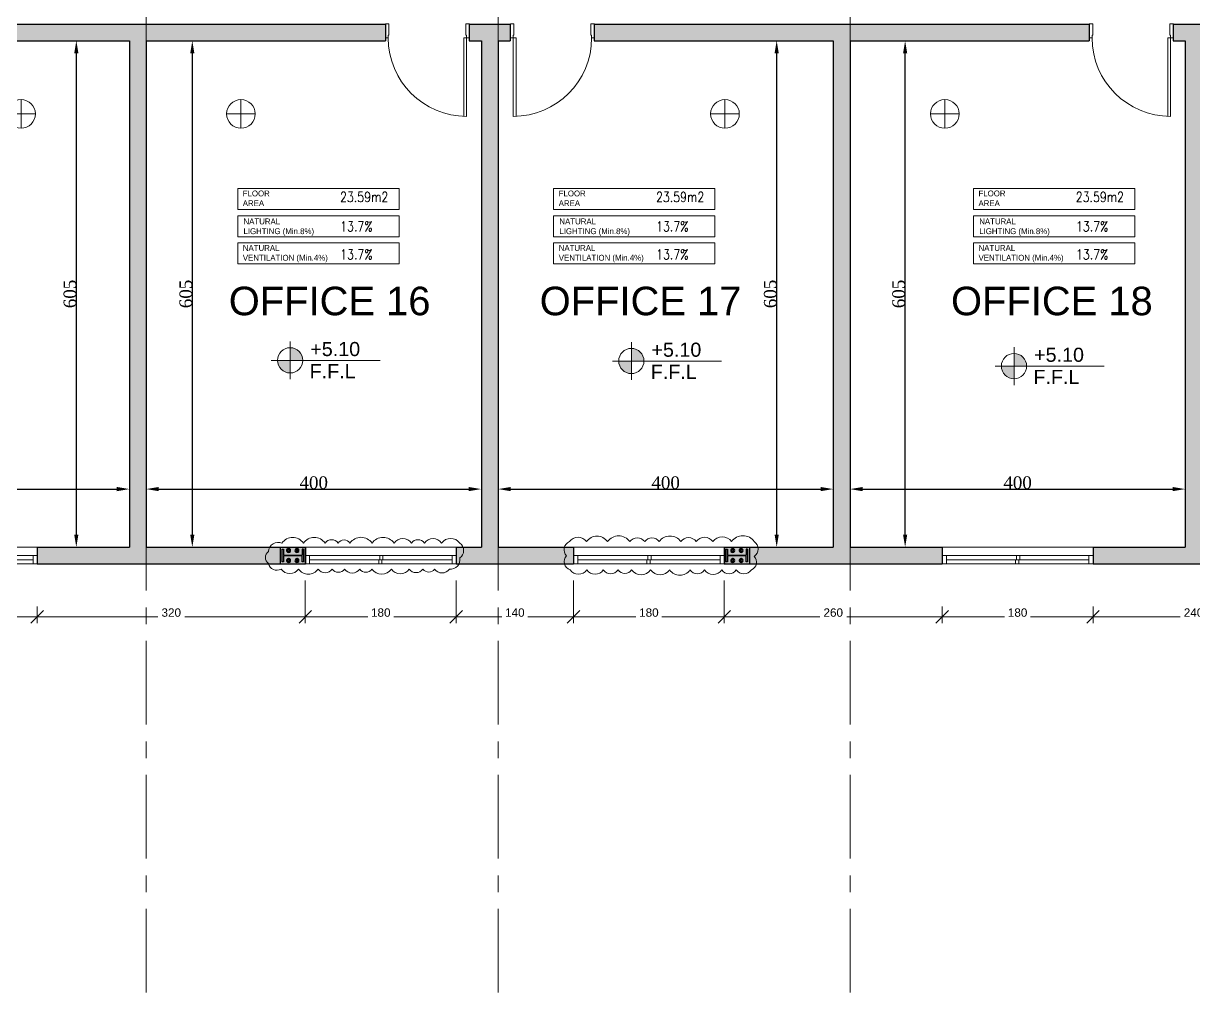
# Model space of a CAD drawing. Header units: millimetres. Extents: x -9083 to 924194, y -232449 to 321637.
# Drawn here: x 96420 to 110385, y 154244 to 165816 of the extents above; entities that cross this region are included whole.
import ezdxf
from ezdxf.enums import TextEntityAlignment as Align

# ---------------------------------------------------------------- set-up
doc = ezdxf.new("R2010")
doc.units = ezdxf.units.MM
doc.header["$LTSCALE"] = 400
doc.header["$MEASUREMENT"] = 0
doc.header["$PDMODE"] = 3
doc.linetypes.add('CENTER', pattern=[2, 1.25, -0.25, 0.25, -0.25])
doc.linetypes.add('CENTERX2', pattern=[4, 2.5, -0.5, 0.5, -0.5])
doc.layers.get('0').update_dxf_attribs({"lineweight": 0, "true_color": 0xff1414})
doc.layers.get('Defpoints').update_dxf_attribs({"color": 8, "lineweight": 5})
for name, color, linetype, lineweight in [('0.dim', 3, 'Continuous', 25), ('A-ANNO-DIMS', 134, 'Continuous', 9), ('A-DOOR', 2, 'Continuous', 9), ('AR-Level', 120, 'Continuous', 13), ('DETAILS DIMENSION', 15, 'Continuous', 5), ('HATCH', 15, 'Continuous', 0), ('REVC', 210, 'Continuous', 0), ('ROOM INFORMATION', 7, 'Continuous', 5), ('ROOMS DIMENSION', 3, 'Continuous', 5), ('TEXT ROOM INFORMATION', 1, 'Continuous', 5), ('WALL PROPOSED', 255, 'Continuous', 30), ('WINDOWS', 5, 'Continuous', 5)]:
    doc.layers.add(name, color=color, linetype=linetype, lineweight=lineweight)
doc.layers.add('ALARM', color=7, linetype='Continuous', lineweight=5, true_color=0xff0f0f)
doc.layers.add('AXIES', color=7, linetype='CENTER', lineweight=0, true_color=0x949596)
doc.layers.add('STEEL', color=63, linetype='Continuous')
doc.styles.add('arial', font='arial.ttf', dxfattribs={"width": 0.8, "height": 2.2})
doc.styles.add('Arial_1', font='arial.ttf', dxfattribs={"height": 300})
doc.styles.add('asif', font='arial.ttf')
doc.styles.add('ROMAN', font='times.ttf')
doc.styles.add('ROMANS-TITLE', font='ROMANS.shx', dxfattribs={"width": 0.8})
doc.styles.get("Standard").update_dxf_attribs({"font": 'GOTHIC.TTF', "height": 220})
doc.dimstyles.new('DETAILS DIMENSION', dxfattribs={"dimtxt": 100, "dimasz": 150, "dimexe": 75, "dimexo": 200, "dimgap": 50, "dimtad": 0, "dimdec": 0, "dimlfac": 0.1, "dimzin": 0, "dimdsep": 46, "dimtxsty": 'asif', "dimblk": 'OBLIQUE', "dimcen": 200, "dimdle": 50, "dimclrd": 181, "dimclre": 146, "dimclrt": 1, "dimadec": 0, "dimazin": 0, "dimtfac": 0.5, "dimtdec": 0, "dimtix": 1, "dimtofl": 0, "dimtmove": 2, "dimatfit": 2, "dimfxl": 100, "dimtvp": 0.5, "dimtolj": 1, "dimtzin": 0, "dimlwd": -1, "dimlwe": -1, "dimarcsym": 0})
doc.dimstyles.new('ROOMS DIM', dxfattribs={"dimtxt": 150, "dimasz": 150, "dimexe": 0.06, "dimexo": 0.06, "dimgap": 0.03, "dimtad": 1, "dimtoh": 1, "dimdec": 0, "dimlfac": 0.1, "dimzin": 13, "dimdsep": 46, "dimtxsty": 'ROMAN', "dimcen": 0.09, "dimdle": 0.06, "dimse1": 1, "dimse2": 1, "dimclrd": 256, "dimclre": 256, "dimclrt": 3, "dimadec": 0, "dimazin": 0, "dimtfac": 1, "dimtdec": 0, "dimtix": 1, "dimtmove": 2, "dimatfit": 3, "dimfxl": 0.06, "dimtolj": 1, "dimtzin": 0, "dimarcsym": 0})

# ---------------------------------------------------------------- blocks, each defined once
blk = doc.blocks.new('dfvdfv')
at = {"color": 1}
for p, q in [((117630.293, -14767.934), (117630.293, -14766.814)), ((117630.333, -14766.815), (117630.333, -14767.934)), ((117630.253, -14767.934), (117630.293, -14767.934)), ((117630.333, -14767.934), (117630.293, -14767.934)), ((117630.293, -14767.934), (117630.293, -14767.974)), ((117630.293, -14767.974), (117630.303, -14767.974)), ((117630.303, -14767.974), (117630.303, -14768.134)), ((117631.413, -14767.974), (117631.403, -14767.974)), ((117631.403, -14767.974), (117631.403, -14768.134)), ((117631.453, -14767.934), (117631.413, -14767.934)), ((117631.413, -14767.934), (117631.413, -14767.974)), ((117630.303, -14768.134), (117630.253, -14768.134)), ((117631.403, -14768.134), (117631.453, -14768.134))]:
    blk.add_line(p, q, dxfattribs=at)
blk.add_arc((117630.293, -14767.934), 1.12, 0, 90, dxfattribs=at)
blk = doc.blocks.new('*D748')
at = {"layer": 'Defpoints', "color": 0, "transparency": 16777216}
for p in [(93685, 160525), (97685, 160525), (97685, 160256)]:
    blk.add_point(p, dxfattribs=at)
at = {"layer": 'ROOMS DIMENSION', "lineweight": -2, "transparency": 16777216}
blk.add_line((93835, 160256), (97535, 160256), dxfattribs=at)
at = {"layer": 'ROOMS DIMENSION', "transparency": 16777216}
for points in [[(93835, 160281), (93835, 160231), (93685, 160256)], [(97535, 160281), (97535, 160231), (97685, 160256)]]:
    blk.add_solid(points, dxfattribs=at)
at = {"layer": 'ROOMS DIMENSION', "color": 3, "transparency": 16777216, "insert": (95685, 160332), "char_height": 150, "attachment_point": 5, "style": 'ROMAN'}
blk.add_mtext('\\A1;400', dxfattribs=at)
blk = doc.blocks.new('*D749')
at = {"layer": 'Defpoints', "color": 0, "transparency": 16777216}
for p in [(97885, 160525), (101885, 160525), (101885, 160256)]:
    blk.add_point(p, dxfattribs=at)
at = {"layer": 'ROOMS DIMENSION', "lineweight": -2, "transparency": 16777216}
blk.add_line((98035, 160256), (101735, 160256), dxfattribs=at)
at = {"layer": 'ROOMS DIMENSION', "transparency": 16777216}
for points in [[(98035, 160281), (98035, 160231), (97885, 160256)], [(101735, 160281), (101735, 160231), (101885, 160256)]]:
    blk.add_solid(points, dxfattribs=at)
at = {"layer": 'ROOMS DIMENSION', "color": 3, "transparency": 16777216, "insert": (99885, 160332), "char_height": 150, "attachment_point": 5, "style": 'ROMAN'}
blk.add_mtext('\\A1;400', dxfattribs=at)
blk = doc.blocks.new('*D750')
at = {"layer": 'Defpoints', "color": 0, "transparency": 16777216}
for p in [(102085, 160618), (106085, 160618), (106085, 160256)]:
    blk.add_point(p, dxfattribs=at)
at = {"layer": 'ROOMS DIMENSION', "lineweight": -2, "transparency": 16777216}
blk.add_line((102235, 160256), (105935, 160256), dxfattribs=at)
at = {"layer": 'ROOMS DIMENSION', "transparency": 16777216}
for points in [[(102235, 160281), (102235, 160231), (102085, 160256)], [(105935, 160281), (105935, 160231), (106085, 160256)]]:
    blk.add_solid(points, dxfattribs=at)
at = {"layer": 'ROOMS DIMENSION', "color": 3, "transparency": 16777216, "insert": (104085, 160332), "char_height": 150, "attachment_point": 5, "style": 'ROMAN'}
blk.add_mtext('\\A1;400', dxfattribs=at)
blk = doc.blocks.new('*D751')
at = {"layer": 'Defpoints', "color": 0, "transparency": 16777216}
for p in [(106285, 160572), (110285, 160572), (110285, 160256)]:
    blk.add_point(p, dxfattribs=at)
at = {"layer": 'ROOMS DIMENSION', "lineweight": -2, "transparency": 16777216}
blk.add_line((106435, 160256), (110135, 160256), dxfattribs=at)
at = {"layer": 'ROOMS DIMENSION', "transparency": 16777216}
for points in [[(106435, 160281), (106435, 160231), (106285, 160256)], [(110135, 160281), (110135, 160231), (110285, 160256)]]:
    blk.add_solid(points, dxfattribs=at)
at = {"layer": 'ROOMS DIMENSION', "color": 3, "transparency": 16777216, "insert": (108285, 160332), "char_height": 150, "attachment_point": 5, "style": 'ROMAN'}
blk.add_mtext('\\A1;400', dxfattribs=at)
blk = doc.blocks.new('*D755')
at = {"layer": 'Defpoints', "color": 0, "transparency": 16777216}
for p in [(96891, 165609), (96891, 159563), (97052, 159563)]:
    blk.add_point(p, dxfattribs=at)
at = {"layer": 'ROOMS DIMENSION', "lineweight": -2, "transparency": 16777216}
blk.add_line((97052, 165459), (97052, 159713), dxfattribs=at)
at = {"layer": 'ROOMS DIMENSION', "transparency": 16777216}
for points in [[(97027, 165459), (97077, 165459), (97052, 165609)], [(97027, 159713), (97077, 159713), (97052, 159563)]]:
    blk.add_solid(points, dxfattribs=at)
at = {"layer": 'ROOMS DIMENSION', "color": 3, "transparency": 16777216, "insert": (96976, 162586), "char_height": 150, "attachment_point": 5, "rotation": 90, "style": 'ROMAN'}
blk.add_mtext('\\A1;605', dxfattribs=at)
blk = doc.blocks.new('*D756')
at = {"layer": 'Defpoints', "color": 0, "transparency": 16777216}
for p in [(98597, 165609), (98436, 159563), (98597, 159563)]:
    blk.add_point(p, dxfattribs=at)
at = {"layer": 'ROOMS DIMENSION', "lineweight": -2, "transparency": 16777216}
blk.add_line((98436, 165459), (98436, 159713), dxfattribs=at)
at = {"layer": 'ROOMS DIMENSION', "transparency": 16777216}
for points in [[(98411, 165459), (98461, 165459), (98436, 165609)], [(98411, 159713), (98461, 159713), (98436, 159563)]]:
    blk.add_solid(points, dxfattribs=at)
at = {"layer": 'ROOMS DIMENSION', "color": 3, "transparency": 16777216, "insert": (98359, 162586), "char_height": 150, "attachment_point": 5, "rotation": 90, "style": 'ROMAN'}
blk.add_mtext('\\A1;605', dxfattribs=at)
blk = doc.blocks.new('*D757')
at = {"layer": 'Defpoints', "color": 0, "transparency": 16777216}
for p in [(105294, 165609), (105410, 165609), (102807, 159563)]:
    blk.add_point(p, dxfattribs=at)
at = {"layer": 'ROOMS DIMENSION', "lineweight": -2, "transparency": 16777216}
blk.add_line((105410, 159713), (105410, 165459), dxfattribs=at)
at = {"layer": 'ROOMS DIMENSION', "transparency": 16777216}
for points in [[(105385, 165459), (105435, 165459), (105410, 165609)], [(105385, 159713), (105435, 159713), (105410, 159563)]]:
    blk.add_solid(points, dxfattribs=at)
at = {"layer": 'ROOMS DIMENSION', "color": 3, "transparency": 16777216, "insert": (105334, 162586), "char_height": 150, "attachment_point": 5, "rotation": 90, "style": 'ROMAN'}
blk.add_mtext('\\A1;605', dxfattribs=at)
blk = doc.blocks.new('*D673')
at = {"layer": 'Defpoints', "color": 0, "transparency": 16777216}
for p in [(106943, 165609), (107985, 165609), (107334, 159563)]:
    blk.add_point(p, dxfattribs=at)
at = {"layer": 'ROOMS DIMENSION', "lineweight": -2, "transparency": 16777216}
blk.add_line((106943, 159713), (106943, 165459), dxfattribs=at)
at = {"layer": 'ROOMS DIMENSION', "transparency": 16777216}
for points in [[(106918, 165459), (106968, 165459), (106943, 165609)], [(106918, 159713), (106968, 159713), (106943, 159563)]]:
    blk.add_solid(points, dxfattribs=at)
at = {"layer": 'ROOMS DIMENSION', "color": 3, "transparency": 16777216, "insert": (106866, 162586), "char_height": 150, "attachment_point": 5, "rotation": 90, "style": 'ROMAN'}
blk.add_mtext('\\A1;605', dxfattribs=at)
blk = doc.blocks.new('*U175')
for p, q in [((0.1, -0.2), (0.1, 0)), ((0.15, 0), (0.15, -0.1)), ((1.85, 0), (1.85, -0.1)), ((1.9, 0), (1.9, -0.2)), ((0.15, -0.1), (0.1, -0.1)), ((0.15, -0.05), (1.85, -0.05)), ((0.15, -0.1), (1.85, -0.1)), ((1.85, -0.1), (1.9, -0.1))]:
    blk.add_line(p, q)
for points in [[(1.9, -0.2), (0.1, -0.2), (0.1, 0), (1.9, 0)], [(0.987, -0.05), (1.025, -0.05), (1.025, 0), (0.987, 0)], [(0.975, -0.1), (1.012, -0.1), (1.012, -0.05), (0.975, -0.05)]]:
    blk.add_lwpolyline(points, close=True)
blk = doc.blocks.new('_Oblique')
at = {"color": 0, "linetype": 'ByBlock', "lineweight": -2}
blk.add_line((-0.5, -0.5), (0.5, 0.5), dxfattribs=at)
blk = doc.blocks.new('*D700')
at = {"layer": 'Defpoints', "color": 0, "transparency": 16777216}
for p in [(94785, 159054), (96585, 159054), (96585, 158730)]:
    blk.add_point(p, dxfattribs=at)
at = {"layer": 'DETAILS DIMENSION', "color": 146, "transparency": 16777216}
for p, q in [((94785, 158854), (94785, 158655)), ((96585, 158854), (96585, 158655))]:
    blk.add_line(p, q, dxfattribs=at)
at = {"layer": 'DETAILS DIMENSION', "color": 181, "transparency": 16777216}
for p, q in [((94735, 158730), (95530, 158730)), ((96635, 158730), (95841, 158730))]:
    blk.add_line(p, q, dxfattribs=at)
at = {"layer": 'DETAILS DIMENSION', "color": 181, "transparency": 16777216, "xscale": 150, "yscale": 150, "zscale": 150, "rotation": 180}
blk.add_blockref('_Oblique', (94785, 158730), dxfattribs=at)
at = {"layer": 'DETAILS DIMENSION', "color": 181, "transparency": 16777216, "xscale": 150, "yscale": 150, "zscale": 150}
blk.add_blockref('_Oblique', (96585, 158730), dxfattribs=at)
at = {"layer": 'DETAILS DIMENSION', "color": 1, "transparency": 16777216, "insert": (95685, 158781), "char_height": 100, "attachment_point": 5, "style": 'asif'}
blk.add_mtext('\\A1;180', dxfattribs=at)
blk = doc.blocks.new('*D701')
at = {"layer": 'Defpoints', "color": 0, "transparency": 16777216}
for p in [(99785, 159363), (96585, 159054), (99785, 158730)]:
    blk.add_point(p, dxfattribs=at)
at = {"layer": 'DETAILS DIMENSION', "color": 146, "transparency": 16777216}
for p, q in [((99785, 159163), (99785, 158655)), ((96585, 158854), (96585, 158655))]:
    blk.add_line(p, q, dxfattribs=at)
at = {"layer": 'DETAILS DIMENSION', "color": 181, "transparency": 16777216}
for p, q in [((96535, 158730), (98025, 158730)), ((99835, 158730), (98346, 158730))]:
    blk.add_line(p, q, dxfattribs=at)
at = {"layer": 'DETAILS DIMENSION', "color": 181, "transparency": 16777216, "xscale": 150, "yscale": 150, "zscale": 150, "rotation": 180}
blk.add_blockref('_Oblique', (96585, 158730), dxfattribs=at)
at = {"layer": 'DETAILS DIMENSION', "color": 181, "transparency": 16777216, "xscale": 150, "yscale": 150, "zscale": 150}
blk.add_blockref('_Oblique', (99785, 158730), dxfattribs=at)
at = {"layer": 'DETAILS DIMENSION', "color": 1, "transparency": 16777216, "insert": (98185, 158781), "char_height": 100, "attachment_point": 5, "style": 'asif'}
blk.add_mtext('\\A1;320', dxfattribs=at)
blk = doc.blocks.new('*D702')
at = {"layer": 'Defpoints', "color": 0, "transparency": 16777216}
for p in [(99785, 159363), (101585, 159363), (101585, 158730)]:
    blk.add_point(p, dxfattribs=at)
at = {"layer": 'DETAILS DIMENSION', "color": 146, "transparency": 16777216}
for p, q in [((99785, 159163), (99785, 158655)), ((101585, 159163), (101585, 158655))]:
    blk.add_line(p, q, dxfattribs=at)
at = {"layer": 'DETAILS DIMENSION', "color": 181, "transparency": 16777216}
for p, q in [((99735, 158730), (100530, 158730)), ((101635, 158730), (100841, 158730))]:
    blk.add_line(p, q, dxfattribs=at)
at = {"layer": 'DETAILS DIMENSION', "color": 181, "transparency": 16777216, "xscale": 150, "yscale": 150, "zscale": 150, "rotation": 180}
blk.add_blockref('_Oblique', (99785, 158730), dxfattribs=at)
at = {"layer": 'DETAILS DIMENSION', "color": 181, "transparency": 16777216, "xscale": 150, "yscale": 150, "zscale": 150}
blk.add_blockref('_Oblique', (101585, 158730), dxfattribs=at)
at = {"layer": 'DETAILS DIMENSION', "color": 1, "transparency": 16777216, "insert": (100685, 158781), "char_height": 100, "attachment_point": 5, "style": 'asif'}
blk.add_mtext('\\A1;180', dxfattribs=at)
blk = doc.blocks.new('*D703')
at = {"layer": 'Defpoints', "color": 0, "transparency": 16777216}
for p in [(101585, 159363), (102985, 159363), (102985, 158730)]:
    blk.add_point(p, dxfattribs=at)
at = {"layer": 'DETAILS DIMENSION', "color": 146, "transparency": 16777216}
for p, q in [((101585, 159163), (101585, 158655)), ((102985, 159163), (102985, 158655))]:
    blk.add_line(p, q, dxfattribs=at)
at = {"layer": 'DETAILS DIMENSION', "color": 181, "transparency": 16777216}
for p, q in [((101535, 158730), (102130, 158730)), ((103035, 158730), (102441, 158730))]:
    blk.add_line(p, q, dxfattribs=at)
at = {"layer": 'DETAILS DIMENSION', "color": 181, "transparency": 16777216, "xscale": 150, "yscale": 150, "zscale": 150, "rotation": 180}
blk.add_blockref('_Oblique', (101585, 158730), dxfattribs=at)
at = {"layer": 'DETAILS DIMENSION', "color": 181, "transparency": 16777216, "xscale": 150, "yscale": 150, "zscale": 150}
blk.add_blockref('_Oblique', (102985, 158730), dxfattribs=at)
at = {"layer": 'DETAILS DIMENSION', "color": 1, "transparency": 16777216, "insert": (102285, 158781), "char_height": 100, "attachment_point": 5, "style": 'asif'}
blk.add_mtext('\\A1;140', dxfattribs=at)
blk = doc.blocks.new('*D704')
at = {"layer": 'Defpoints', "color": 0, "transparency": 16777216}
for p in [(102985, 159363), (104785, 159363), (104785, 158730)]:
    blk.add_point(p, dxfattribs=at)
at = {"layer": 'DETAILS DIMENSION', "color": 146, "transparency": 16777216}
for p, q in [((102985, 159163), (102985, 158655)), ((104785, 159163), (104785, 158655))]:
    blk.add_line(p, q, dxfattribs=at)
at = {"layer": 'DETAILS DIMENSION', "color": 181, "transparency": 16777216}
for p, q in [((102935, 158730), (103730, 158730)), ((104835, 158730), (104041, 158730))]:
    blk.add_line(p, q, dxfattribs=at)
at = {"layer": 'DETAILS DIMENSION', "color": 181, "transparency": 16777216, "xscale": 150, "yscale": 150, "zscale": 150, "rotation": 180}
blk.add_blockref('_Oblique', (102985, 158730), dxfattribs=at)
at = {"layer": 'DETAILS DIMENSION', "color": 181, "transparency": 16777216, "xscale": 150, "yscale": 150, "zscale": 150}
blk.add_blockref('_Oblique', (104785, 158730), dxfattribs=at)
at = {"layer": 'DETAILS DIMENSION', "color": 1, "transparency": 16777216, "insert": (103885, 158781), "char_height": 100, "attachment_point": 5, "style": 'asif'}
blk.add_mtext('\\A1;180', dxfattribs=at)
blk = doc.blocks.new('*D705')
at = {"layer": 'Defpoints', "color": 0, "transparency": 16777216}
for p in [(104785, 159363), (107385, 159054), (107385, 158730)]:
    blk.add_point(p, dxfattribs=at)
at = {"layer": 'DETAILS DIMENSION', "color": 146, "transparency": 16777216}
for p, q in [((104785, 159163), (104785, 158655)), ((107385, 158854), (107385, 158655))]:
    blk.add_line(p, q, dxfattribs=at)
at = {"layer": 'DETAILS DIMENSION', "color": 181, "transparency": 16777216}
for p, q in [((104735, 158730), (105924, 158730)), ((107435, 158730), (106247, 158730))]:
    blk.add_line(p, q, dxfattribs=at)
at = {"layer": 'DETAILS DIMENSION', "color": 181, "transparency": 16777216, "xscale": 150, "yscale": 150, "zscale": 150, "rotation": 180}
blk.add_blockref('_Oblique', (104785, 158730), dxfattribs=at)
at = {"layer": 'DETAILS DIMENSION', "color": 181, "transparency": 16777216, "xscale": 150, "yscale": 150, "zscale": 150}
blk.add_blockref('_Oblique', (107385, 158730), dxfattribs=at)
at = {"layer": 'DETAILS DIMENSION', "color": 1, "transparency": 16777216, "insert": (106085, 158781), "char_height": 100, "attachment_point": 5, "style": 'asif'}
blk.add_mtext('\\A1;260', dxfattribs=at)
blk = doc.blocks.new('*D706')
at = {"layer": 'Defpoints', "color": 0, "transparency": 16777216}
for p in [(107385, 159054), (109185, 159054), (109185, 158730)]:
    blk.add_point(p, dxfattribs=at)
at = {"layer": 'DETAILS DIMENSION', "color": 146, "transparency": 16777216}
for p, q in [((107385, 158854), (107385, 158655)), ((109185, 158854), (109185, 158655))]:
    blk.add_line(p, q, dxfattribs=at)
at = {"layer": 'DETAILS DIMENSION', "color": 181, "transparency": 16777216}
for p, q in [((107335, 158730), (108130, 158730)), ((109235, 158730), (108441, 158730))]:
    blk.add_line(p, q, dxfattribs=at)
at = {"layer": 'DETAILS DIMENSION', "color": 181, "transparency": 16777216, "xscale": 150, "yscale": 150, "zscale": 150, "rotation": 180}
blk.add_blockref('_Oblique', (107385, 158730), dxfattribs=at)
at = {"layer": 'DETAILS DIMENSION', "color": 181, "transparency": 16777216, "xscale": 150, "yscale": 150, "zscale": 150}
blk.add_blockref('_Oblique', (109185, 158730), dxfattribs=at)
at = {"layer": 'DETAILS DIMENSION', "color": 1, "transparency": 16777216, "insert": (108285, 158781), "char_height": 100, "attachment_point": 5, "style": 'asif'}
blk.add_mtext('\\A1;180', dxfattribs=at)
blk = doc.blocks.new('*D707')
at = {"layer": 'Defpoints', "color": 0, "transparency": 16777216}
for p in [(109185, 159054), (111585, 159054), (111585, 158730)]:
    blk.add_point(p, dxfattribs=at)
at = {"layer": 'DETAILS DIMENSION', "color": 146, "transparency": 16777216}
for p, q in [((109185, 158854), (109185, 158655)), ((111585, 158854), (111585, 158655))]:
    blk.add_line(p, q, dxfattribs=at)
at = {"layer": 'DETAILS DIMENSION', "color": 181, "transparency": 16777216}
for p, q in [((109135, 158730), (110224, 158730)), ((111635, 158730), (110547, 158730))]:
    blk.add_line(p, q, dxfattribs=at)
at = {"layer": 'DETAILS DIMENSION', "color": 181, "transparency": 16777216, "xscale": 150, "yscale": 150, "zscale": 150, "rotation": 180}
blk.add_blockref('_Oblique', (109185, 158730), dxfattribs=at)
at = {"layer": 'DETAILS DIMENSION', "color": 181, "transparency": 16777216, "xscale": 150, "yscale": 150, "zscale": 150}
blk.add_blockref('_Oblique', (111585, 158730), dxfattribs=at)
at = {"layer": 'DETAILS DIMENSION', "color": 1, "transparency": 16777216, "insert": (110385, 158781), "char_height": 100, "attachment_point": 5, "style": 'asif'}
blk.add_mtext('\\A1;240', dxfattribs=at)
blk = doc.blocks.new('A$Ccfd28120')
for p, q in [((0, -171), (0, 171)), ((171, 0), (-171, 0))]:
    blk.add_line(p, q)
blk.add_circle((0, 0), 171)
blk = doc.blocks.new('hjhg')
at = {"layer": 'AXIES', "linetype": 'CENTERX2'}
for p, q in [((6106682.5, 791366), (6106682.5, 816591.3)), ((6110882.5, 791366), (6110882.5, 816591.3)), ((6115082.5, 791366), (6115082.5, 816591.3)), ((6131186.9, 796484.5), (6071269.8, 796484.5))]:
    blk.add_line(p, q, dxfattribs=at)
blk = doc.blocks.new('Room Info')
at = {"layer": 'TEXT ROOM INFORMATION', "ltscale": 5}
for tag, p in [('FLR_AREA', (17, 833.5)), ('NAT_LIGHT', (19, 482.5)), ('NAT_VENT', (19, 147.5))]:
    blk.add_attdef(tag, p, '', height=180, dxfattribs=at)
blk = doc.blocks.new('Level-p')
h = blk.add_hatch(color=251)
h.paths.add_polyline_path([(0, 0.0025), (0, 0), (0.0025, 0, 0.414214)])
h.paths.add_polyline_path([(0, 0), (-0.0025, 0, 0.414214), (0, -0.0025)])
for p, q in [((0, -0.00375), (0, 0.00375)), ((0.01781, 0), (-0.00375, 0))]:
    blk.add_line(p, q)
blk.add_circle((0, 0), 0.0025)
at = {"style": 'arial'}
for p in [(0.00285, 0.0006), (0.00276, -0.00253)]:
    blk.add_attdef('F.F.L+1.20', p, '', height=0.002, dxfattribs=at)
blk = doc.blocks.new('GHBVNVCN')
at = {"layer": 'STEEL', "color": 114, "true_color": 0x139b48}
for p, q in [((914.052, -1738.381), (914.052, -1738.581)), ((914.052, -1738.381), (914.352, -1738.381)), ((914.075, -1738.557), (914.075, -1738.405)), ((914.075, -1738.405), (914.09, -1738.405)), ((914.09, -1738.405), (914.09, -1738.477)), ((914.09, -1738.477), (914.314, -1738.477)), ((914.314, -1738.485), (914.09, -1738.485)), ((914.09, -1738.485), (914.09, -1738.557)), ((914.329, -1738.405), (914.314, -1738.405)), ((914.314, -1738.405), (914.314, -1738.477)), ((914.314, -1738.557), (914.314, -1738.485)), ((914.329, -1738.405), (914.329, -1738.557)), ((914.352, -1738.381), (914.352, -1738.581)), ((919.352, -1738.381), (919.352, -1738.581)), ((919.352, -1738.381), (919.652, -1738.381)), ((919.375, -1738.557), (919.375, -1738.405)), ((919.375, -1738.405), (919.39, -1738.405)), ((919.39, -1738.405), (919.39, -1738.477)), ((919.39, -1738.477), (919.614, -1738.477)), ((919.614, -1738.485), (919.39, -1738.485)), ((919.39, -1738.485), (919.39, -1738.557)), ((919.629, -1738.405), (919.614, -1738.405)), ((919.614, -1738.405), (919.614, -1738.477)), ((919.614, -1738.557), (919.614, -1738.485)), ((919.629, -1738.405), (919.629, -1738.557)), ((919.652, -1738.381), (919.652, -1738.581)), ((914.052, -1738.581), (914.352, -1738.581)), ((914.09, -1738.557), (914.075, -1738.557)), ((914.329, -1738.557), (914.314, -1738.557)), ((919.352, -1738.581), (919.652, -1738.581)), ((919.39, -1738.557), (919.375, -1738.557)), ((919.629, -1738.557), (919.614, -1738.557))]:
    blk.add_line(p, q, dxfattribs=at)
at = {"layer": 'STEEL', "color": 8, "ltscale": 500}
for centre, radius, start, end in [((914.152, -1738.421), 0.024, 30, 210), ((914.152, -1738.421), 0.024, 210, 30), ((914.152, -1738.421), 0.012, 45, 225), ((914.152, -1738.421), 0.012, 150, 330), ((914.152, -1738.421), 0.012, 330, 150), ((914.152, -1738.421), 0.012, 225, 45), ((914.252, -1738.421), 0.024, 30, 210), ((914.252, -1738.421), 0.024, 210, 30), ((914.252, -1738.421), 0.012, 45, 225), ((914.252, -1738.421), 0.012, 150, 330), ((914.252, -1738.421), 0.012, 330, 150), ((914.252, -1738.421), 0.012, 225, 45), ((919.452, -1738.421), 0.024, 30, 210), ((919.452, -1738.421), 0.024, 210, 30), ((919.452, -1738.421), 0.012, 45, 225), ((919.452, -1738.421), 0.012, 150, 330), ((919.452, -1738.421), 0.012, 330, 150), ((919.452, -1738.421), 0.012, 225, 45), ((919.552, -1738.421), 0.024, 30, 210), ((919.552, -1738.421), 0.024, 210, 30), ((919.552, -1738.421), 0.012, 45, 225), ((919.552, -1738.421), 0.012, 150, 330), ((919.552, -1738.421), 0.012, 330, 150), ((919.552, -1738.421), 0.012, 225, 45), ((914.152, -1738.541), 0.024, 30, 210), ((914.152, -1738.541), 0.024, 210, 30), ((914.152, -1738.541), 0.012, 45, 225), ((914.152, -1738.541), 0.012, 150, 330), ((914.152, -1738.541), 0.012, 330, 150), ((914.152, -1738.541), 0.012, 225, 45), ((914.252, -1738.541), 0.024, 30, 210), ((914.252, -1738.541), 0.024, 210, 30), ((914.252, -1738.541), 0.012, 45, 225), ((914.252, -1738.541), 0.012, 150, 330), ((914.252, -1738.541), 0.012, 330, 150), ((914.252, -1738.541), 0.012, 225, 45), ((919.452, -1738.541), 0.024, 30, 210), ((919.452, -1738.541), 0.024, 210, 30), ((919.452, -1738.541), 0.012, 45, 225), ((919.452, -1738.541), 0.012, 150, 330), ((919.452, -1738.541), 0.012, 330, 150), ((919.452, -1738.541), 0.012, 225, 45), ((919.552, -1738.541), 0.024, 30, 210), ((919.552, -1738.541), 0.024, 210, 30), ((919.552, -1738.541), 0.012, 45, 225), ((919.552, -1738.541), 0.012, 150, 330), ((919.552, -1738.541), 0.012, 330, 150), ((919.552, -1738.541), 0.012, 225, 45)]:
    blk.add_arc(centre, radius, start, end, dxfattribs=at)

msp = doc.modelspace()

# ---------------------------------------------------------------- hatches: boundary and pattern name
at = {"layer": 'HATCH', "true_color": 0x939598}
h = msp.add_hatch(color=252, dxfattribs=at)
h.dxf.hatch_style = 1
h.paths.add_polyline_path([(80460.41665, 173827.00829), (79085.41665, 173827.00829), (68785.41665, 173827.00829), (68785.41665, 168926.57089), (68985.41665, 168926.57089), (68985.41665, 170130.13199), (69567.95287, 170130.13199), (69567.95287, 170230.13199), (68985.41665, 170230.13199), (68985.41665, 173627.00829), (70533.33648, 173627.00829), (70533.33648, 170230.13199), (70387.95287, 170230.13199), (70387.95287, 170130.13199), (70780.80026, 170130.13199), (70780.80026, 170230.13199), (70635.41665, 170230.13199), (70635.41665, 173627.00829), (72185.41665, 173627.00829), (72185.41665, 170230.13199), (71600.80026, 170230.13199), (71600.80026, 170130.13199), (72185.41665, 170130.13199), (72185.41665, 168976.57089), (72385.41665, 168976.57089), (72385.41665, 173627.00829), (75435.41665, 173627.00829), (75435.41665, 168308.92654), (77872.25556, 168308.92654), (77872.25556, 168508.92654), (77685.41665, 168508.92654), (77685.41665, 168753.6541), (77585.41665, 168753.6541), (77585.41665, 168508.92654), (75635.41665, 168508.92654), (75635.41665, 169707.00829), (77585.41665, 169707.00829), (77585.41665, 169572.40411), (77685.41665, 169572.40411), (77685.41665, 169940.33843), (77585.41665, 169940.33843), (77585.41665, 169807.00829), (75635.41665, 169807.00829), (75635.41665, 171007.00829), (77585.41665, 171007.00829), (77585.41665, 170760.36381), (77685.41665, 170760.36381), (77685.41665, 171349.52012), (77585.41665, 171349.52012), (77585.41665, 171107.00829), (75635.41665, 171107.00829), (75635.41665, 172302.87564), (77585.41665, 172302.87564), (77585.41665, 172168.27145), (77685.41665, 172168.27145), (77685.41665, 172557.47982), (77585.41665, 172557.47982), (77585.41665, 172422.87564), (75635.41665, 172422.87564), (75635.41665, 173627.00829), (78885.41665, 173627.00829), (78885.41665, 168508.92654), (78772.25556, 168508.92654), (78772.25556, 168308.92654), (82488.19639, 168308.92654), (82488.19639, 168508.92654), (79085.41665, 168508.92654), (79085.41665, 173627.00829), (80460.41665, 173627.00829)])
h.paths.add_polyline_path([(77685.41665, 173627.00829), (77585.41665, 173627.00829), (77585.41665, 173377.5052), (77685.41665, 173377.5052)], flags=16)
h.paths.add_polyline_path([(84935.41665, 173827.00829), (82260.41665, 173827.00829), (82260.41665, 173627.00829), (83635.41665, 173627.00829), (83635.41665, 168508.92654), (83490.81247, 168508.92654), (83490.81247, 168308.92654), (83980.02084, 168308.92654), (83980.02084, 168508.92654), (83835.41665, 168508.92654), (83835.41665, 173627.00829), (84935.41665, 173627.00829)])
h.paths.add_polyline_path([(89135.41665, 173827.00829), (86735.41665, 173827.00829), (86735.41665, 173627.00829), (87835.41665, 173627.00829), (87835.41665, 168508.92654), (84980.02084, 168508.92654), (84980.02084, 168308.92654), (90890.81247, 168308.92654), (90890.81247, 168508.92654), (88035.41665, 168508.92654), (88035.41665, 173627.00829), (89135.41665, 173627.00829)])
h.paths.add_polyline_path([(97535.41665, 173827.00829), (95385.41665, 173827.00829), (95385.41665, 173627.00829), (96235.41665, 173627.00829), (96235.41665, 168508.92654), (93380.02084, 168508.92654), (93380.02084, 168308.92654), (99285.5803, 168308.92654), (99285.5803, 168508.92654), (96435.41665, 168508.92654), (96435.41665, 173627.00829), (97535.41665, 173627.00829)])
h.paths.add_polyline_path([(101735.41665, 173827.00829), (99335.41665, 173827.00829), (99335.41665, 173627.00829), (100435.41665, 173627.00829), (100435.41665, 168508.92654), (100290.81247, 168508.92654), (100290.81247, 168308.92654), (100780.02084, 168308.92654), (100780.02084, 168508.92654), (100635.41665, 168508.92654), (100635.41665, 173627.00829), (101735.41665, 173627.00829)])
h.paths.add_polyline_path([(105935.41665, 173827.00829), (103535.41665, 173827.00829), (103535.41665, 173627.00829), (104635.41665, 173627.00829), (104635.41665, 168508.92654), (101780.02084, 168508.92654), (101780.02084, 168308.92654), (107690.81247, 168308.92654), (107690.81247, 168508.92654), (104835.41665, 168508.92654), (104835.41665, 173627.00829), (105935.41665, 173627.00829)])
h.paths.add_polyline_path([(110885.41665, 173827.00829), (107735.41665, 173827.00829), (107735.41665, 173627.00829), (108835.41665, 173627.00829), (108835.41665, 168508.92654), (108690.81247, 168508.92654), (108690.81247, 168308.92654), (109180.02084, 168308.92654), (109180.02084, 168508.92654), (109035.41665, 168508.92654), (109035.41665, 173627.00829), (110885.41665, 173627.00829)])
h.paths.add_polyline_path([(114341.66665, 173827.00829), (112685.41665, 173827.00829), (112685.41665, 173627.00829), (113435.41665, 173627.00829), (113435.41665, 168508.92654), (110182.63692, 168508.92654), (110182.63692, 168308.92654), (113635.41665, 168308.92654), (115385.41665, 168308.92654), (115385.41665, 168508.92654), (113635.41665, 168508.92654), (113635.41665, 173627.00829), (114341.66665, 173627.00829)])
h.paths.add_polyline_path([(110485.41665, 165608.92654), (110630.02084, 165608.92654), (110630.02084, 165808.92654), (110140.81247, 165808.92654), (110140.81247, 165608.92654), (110285.41665, 165608.92654), (110285.41665, 159562.60548), (109185.41665, 159562.60548), (109185.41665, 159362.60548), (111585.41665, 159362.60548), (111585.41665, 159562.60548), (110485.41665, 159562.60548)])
h.paths.add_polyline_path([(102230.02084, 165808.92654), (101740.81247, 165808.92654), (101740.81247, 165608.92654), (101885.41665, 165608.92654), (101885.41665, 159562.60548), (101585.41665, 159562.60548), (101585.41665, 159362.60548), (102985.41665, 159362.60548), (102985.41665, 159562.60548), (102085.41665, 159562.60548), (102085.41665, 165608.92654), (102230.02084, 165608.92654)])
h.paths.add_polyline_path([(100740.81247, 165808.92654), (94830.02084, 165808.92654), (94830.02084, 165608.92654), (97685.41665, 165608.92654), (97685.41665, 159562.60548), (96585.41665, 159562.60548), (96585.41665, 159362.60548), (99785.41665, 159362.59179), (99785.41665, 159562.59179), (97885.41665, 159562.60548), (97885.41665, 165608.92654), (100740.81247, 165608.92654)])
h.paths.add_polyline_path([(92340.81247, 165808.92654), (86430.02084, 165808.92654), (86430.02084, 165608.92654), (89285.41665, 165608.92654), (89285.41665, 159562.60548), (88185.41665, 159562.60548), (88185.41665, 159362.60548), (90585.41665, 159362.60548), (90585.41665, 159562.60548), (89485.41665, 159562.60548), (89485.41665, 165608.92654), (92340.81247, 165608.92654)])
h.paths.add_polyline_path([(85430.02084, 165808.92654), (84940.81247, 165808.92654), (84940.81247, 165608.92654), (85085.41665, 165608.92654), (85085.41665, 159562.60548), (83585.41665, 159562.60548), (83585.41665, 159362.60548), (86385.41665, 159362.60548), (86385.41665, 159562.60548), (85285.41665, 159562.60548), (85285.41665, 165608.92654), (85430.02084, 165608.92654)])
h.paths.add_polyline_path([(83940.81247, 165808.92654), (78164.83139, 165808.92654), (78164.83139, 165608.92654), (80885.41665, 165608.92654), (80885.41665, 159562.59179), (79786.31598, 159562.59179), (79786.31598, 159362.59179), (80885.41665, 159362.59179), (80885.41665, 159362.60548), (81785.41665, 159362.60548), (81785.41665, 159562.60548), (81085.41665, 159562.60548), (81085.41665, 165608.92654), (83940.81247, 165608.92654)])
h.paths.add_polyline_path([(77162.21531, 165808.92654), (76362.21531, 165808.92654), (76362.21531, 165608.92654), (76687.21531, 165608.92654), (76687.21531, 159562.59179), (75685.45544, 159562.59179), (75685.45544, 159362.59179), (77986.31598, 159362.59179), (77986.31598, 159562.59179), (76887.21531, 159562.59179), (76887.21531, 165608.92654), (77162.21531, 165608.92654)])
h.paths.add_polyline_path([(75359.59922, 165808.92654), (72539.0914, 165808.92654), (72539.0914, 165608.92654), (72683.69558, 165608.92654), (72683.69558, 159562.59179), (71809.3863, 159562.59179), (71809.3863, 159362.59179), (73885.45544, 159362.59179), (73885.45544, 159562.59179), (72883.69558, 159562.59179), (72883.69558, 165608.92654), (75359.59922, 165608.92654)])
h.paths.add_polyline_path([(71536.47531, 165808.92654), (68985.41665, 165808.92654), (68985.41665, 166526.57089), (68785.41665, 166526.57088), (68785.41665, 159362.59179), (70009.3863, 159362.59179), (70009.3863, 159562.59179), (68985.41665, 159562.59179), (68985.41665, 165608.92654), (71536.47531, 165608.92654)])
h.paths.add_polyline_path([(116685.41665, 168126.57089), (116885.41665, 168126.57089), (116885.41665, 173827.00829), (116141.66665, 173827.00829), (116141.66665, 173627.00829), (116685.41665, 173627.00829), (116685.41665, 168508.92654), (116485.41665, 168508.92654), (116485.41665, 168308.92654), (116685.41665, 168308.92654)])
h.paths.add_polyline_path([(116885.41665, 167726.57089), (116685.41665, 167726.57089), (116685.41665, 167426.57089), (116885.41665, 167426.57089)])
h.paths.add_polyline_path([(94185.41665, 173827.00829), (94185.41665, 173627.00829), (94485.41665, 173627.00829), (94485.41665, 173827.00829)])
h.paths.add_polyline_path([(93285.41665, 173627.00829), (93285.41665, 173827.00829), (90935.41665, 173827.00829), (90935.41665, 173627.00829), (92035.41665, 173627.00829), (92035.41665, 168508.92654), (91890.81247, 168508.92654), (91890.81247, 168308.92654), (92380.02084, 168308.92654), (92380.02084, 168508.92654), (92235.41665, 168508.92654), (92235.41665, 173627.00829)])
h = msp.add_hatch(color=252, dxfattribs=at)
h.dxf.hatch_style = 1
h.paths.add_polyline_path([(109140.81247, 165808.92654), (106285.41665, 165808.92654), (106285.41665, 165608.92654), (109140.81247, 165608.92654)])
h.paths.add_polyline_path([(106285.41665, 165808.92654), (103230.02084, 165808.92654), (103230.02084, 165608.92654), (106085.41665, 165608.92654), (106085.41665, 159562.60548), (104785.41665, 159562.59179), (104785.41665, 159362.59179), (106285.41665, 159362.60548)])
h.paths.add_polyline_path([(107385.41665, 159562.60548), (106285.41665, 159562.60548), (106285.41665, 159362.60548), (107385.41665, 159362.60548)])

# ---------------------------------------------------------------- linework, layer by layer
at = {"layer": 'REVC'}
for points in [[(101627.65019, 159611.43786, -0.52056705), (101627.65019, 159433.30335, -0.52056705), (101504.74405, 159300.94454, -0.52056705), (101327.09377, 159300.94454, -0.52056705), (101187.61604, 159300.94454, -0.52056705), (101024.85473, 159300.94454, -0.52056705), (100812.24245, 159300.94454, -0.52056705), (100579.67106, 159300.94454, -0.52056705), (100434.54944, 159300.94454, -0.52056705), (100253.81883, 159300.94454, -0.52056705), (100104.7176, 159300.94454, -0.52056705), (99937.95632, 159300.94454, -0.52056705), (99704.2822, 159300.94454, -0.52056705), (99495.64953, 159300.94454, -0.52056705), (99346.02039, 159368.61939, -0.52056705), (99346.02039, 159510.74205, -0.52056705), (99505.96893, 159611.43786, -0.52056705), (99762.27151, 159611.43786, -0.52056705), (100020.87315, 159611.43786, -0.52056705), (100176.01705, 159611.43786, -0.52056705), (100317.34623, 159611.43786, -0.52056705), (100580.93663, 159611.43786, -0.52056705), (100843.85155, 159611.43786, -0.52056705), (101051.58901, 159611.43786, -0.52056705), (101206.53759, 159611.43786, -0.52056705), (101411.17437, 159611.43786, -0.52056705)], [(105143.05755, 159628.50841, -0.52056705), (105143.05755, 159451.87134, -0.52056705), (105108.293, 159291.19942, -0.52056705), (104928.25007, 159291.19942, -0.52056705), (104754.53465, 159291.19942, -0.52056705), (104549.17763, 159291.19942, -0.52056705), (104375.47848, 159291.19942, -0.52056705), (104133.65795, 159291.19942, -0.52056705), (103904.53312, 159291.19942, -0.52056705), (103679.04203, 159291.19942, -0.52056705), (103517.28579, 159291.19942, -0.52056705), (103341.00681, 159291.19942, -0.52056705), (103143.18583, 159291.19942, -0.52056705), (102943.92845, 159291.19942, -0.52056705), (102900.19473, 159460.06984, -0.52056705), (102937.23525, 159628.50841, -0.52056705), (103141.046, 159628.50841, -0.52056705), (103391.85525, 159628.50841, -0.52056705), (103657.16689, 159628.50841, -0.52056705), (103834.80903, 159628.50841, -0.52056705), (104007.59669, 159628.50841, -0.52056705), (104266.15764, 159628.50841, -0.52056705), (104450.83532, 159628.50841, -0.52056705), (104649.00217, 159628.50841, -0.52056705), (104871.49024, 159628.50841, -0.52056705)]]:
    msp.add_lwpolyline(points, format="xyb", close=True, dxfattribs=at)
at = {"layer": 'ROOM INFORMATION', "ltscale": 5}
for points in [[(98978.10505, 163845.72739), (100903.05236, 163845.72739), (100903.05236, 163595.72739), (98978.10505, 163595.72739)], [(102748.46143, 163845.72739), (104673.40874, 163845.72739), (104673.40874, 163595.72739), (102748.46143, 163595.72739)], [(107758.15124, 163845.72739), (109683.09855, 163845.72739), (109683.09855, 163595.72739), (107758.15124, 163595.72739)], [(98978.10505, 163519.22739), (100903.05236, 163519.22739), (100903.05236, 163269.22739), (98978.10505, 163269.22739)], [(102748.46143, 163519.22739), (104673.40874, 163519.22739), (104673.40874, 163269.22739), (102748.46143, 163269.22739)], [(107758.15124, 163519.22739), (109683.09855, 163519.22739), (109683.09855, 163269.22739), (107758.15124, 163269.22739)], [(98978.10505, 163195.22739), (100903.05236, 163195.22739), (100903.05236, 162945.22739), (98978.10505, 162945.22739)], [(102748.46143, 163195.22739), (104673.40874, 163195.22739), (104673.40874, 162945.22739), (102748.46143, 162945.22739)], [(107758.15124, 163195.22739), (109683.09855, 163195.22739), (109683.09855, 162945.22739), (107758.15124, 162945.22739)]]:
    msp.add_lwpolyline(points, close=True, dxfattribs=at)
at = {"layer": 'WALL PROPOSED'}
for p, q in [((94830.02084, 165808.92654), (100738.19639, 165808.92654)), ((100740.81247, 165808.92654), (100740.81247, 165608.92654)), ((101740.81247, 165808.92654), (102230.02084, 165808.92654)), ((101740.81247, 165808.92654), (101740.81247, 165608.92654)), ((102230.02084, 165808.92654), (102230.02084, 165608.92654)), ((103230.02084, 165808.92654), (103230.02084, 165608.92654)), ((103232.63692, 165808.92654), (109140.81247, 165808.92654)), ((109140.81247, 165808.92654), (109140.81247, 165608.92654)), ((110140.81247, 165808.92654), (110630.02084, 165808.92654)), ((110140.81247, 165808.92654), (110140.81247, 165608.92654)), ((94830.02084, 165608.92654), (97685.41665, 165608.92654)), ((97685.41665, 165608.92654), (97685.41665, 159562.60548)), ((97885.41665, 165608.92654), (97885.41665, 159562.60548)), ((97885.41665, 165608.92654), (100740.81247, 165608.92654)), ((101740.81247, 165608.92654), (101885.41665, 165608.92654)), ((101885.41665, 165608.92654), (101885.41665, 159562.60548)), ((102085.41665, 165608.92654), (102085.41665, 159562.60548)), ((102085.41665, 165608.92654), (102230.02084, 165608.92654)), ((103230.02084, 165608.92654), (106085.41665, 165608.92654)), ((106085.41665, 165608.92654), (106085.41665, 159562.60548)), ((106285.41665, 165608.92654), (106285.41665, 159562.60548)), ((106285.41665, 165608.92654), (109140.81247, 165608.92654)), ((110140.81247, 165608.92654), (110285.41665, 165608.92654)), ((110285.41665, 165608.92654), (110285.41665, 159562.60548)), ((96585.41665, 159562.60548), (97685.41665, 159562.60548)), ((96585.41665, 159562.60548), (96585.41665, 159362.60548)), ((97885.41665, 159562.60548), (99785.41665, 159562.60548)), ((99785.41665, 159362.60548), (99785.41665, 159562.60548)), ((101585.41665, 159562.60548), (101885.41665, 159562.60548)), ((101585.41665, 159562.60548), (101585.41665, 159362.60548)), ((102085.41665, 159562.60548), (102985.41665, 159562.59179)), ((102985.41665, 159562.59179), (102985.41665, 159362.59179)), ((104785.41665, 159562.59179), (106085.41665, 159562.60548)), ((104785.41665, 159562.59179), (104785.41665, 159362.59179)), ((106285.41665, 159562.60548), (107385.41665, 159562.60548)), ((107385.41665, 159562.60548), (107385.41665, 159362.60548)), ((109185.41665, 159562.60548), (110285.41665, 159562.60548)), ((109185.41665, 159562.60548), (109185.41665, 159362.60548)), ((96585.41665, 159362.60548), (99785.41665, 159362.60548)), ((101585.41665, 159362.60548), (102985.41665, 159362.59179)), ((104785.41665, 159362.59179), (107385.41665, 159362.60548)), ((109185.41665, 159362.60548), (111585.41665, 159362.60548))]:
    msp.add_line(p, q, dxfattribs=at)

# ---------------------------------------------------------------- block references
at = {"layer": '0.dim', "xscale": 1000, "yscale": 1000, "zscale": 1000}
msp.add_blockref('GHBVNVCN', (-814566.70812, 1897943.63688), dxfattribs=at)
at = {"layer": 'A-DOOR', "yscale": 835.5133992026115, "zscale": 835.5133992026115, "rotation": 180}
for p, xscale in [((98383396.26922, -12173164.83564), 835.5133992026115), ((-98179420.20375, -12173164.83564), -835.5133992026115), ((98391796.26922, -12173164.83564), 835.5133992026115)]:
    msp.add_blockref('dfvdfv', p, dxfattribs=dict(at, xscale=xscale))
at = {"layer": 'ALARM'}
for p in [(96392.82918, 164735.79822), (99016.32503, 164735.79822), (104792.82918, 164735.79822), (107416.32503, 164735.79822)]:
    msp.add_blockref('A$Ccfd28120', p, dxfattribs=at)
at = {"layer": 'AR-Level'}
ref = msp.add_blockref('Level-p', (99604.06427, 161792.99389), dxfattribs=dict(at, xscale=60357.09703953393, yscale=60357.09703953393, zscale=60357.09703953393))
ref.add_attrib('F.F.L+1.20', '+5.10', (99843.94142, 161843.87604), dxfattribs={"layer": '0', "height": 168.43841, "style": 'arial'})
ref.add_attrib('F.F.L+1.20', 'F.F.L', (99836.21029, 161579.50779), dxfattribs={"layer": '0', "height": 168.43841, "style": 'arial'})
ref = msp.add_blockref('Level-p', (103675.51275, 161785.14829), dxfattribs=dict(at, xscale=60357.09703953393, yscale=60357.09703953393, zscale=60357.09703953393))
ref.add_attrib('F.F.L+1.20', '+5.10', (103915.38989, 161836.03045), dxfattribs={"layer": '0', "height": 168.43841, "style": 'arial'})
ref.add_attrib('F.F.L+1.20', 'F.F.L', (103907.65876, 161571.66219), dxfattribs={"layer": '0', "height": 168.43841, "style": 'arial'})
ref = msp.add_blockref('Level-p', (108242.15179, 161724.61883), dxfattribs=dict(at, xscale=60357.09703953393, yscale=60357.09703953393, zscale=60357.09703953393))
ref.add_attrib('F.F.L+1.20', '+5.10', (108482.02893, 161775.50098), dxfattribs={"layer": '0', "height": 168.43841, "style": 'arial'})
ref.add_attrib('F.F.L+1.20', 'F.F.L', (108474.2978, 161511.13273), dxfattribs={"layer": '0', "height": 168.43841, "style": 'arial'})
at = {"layer": 'TEXT ROOM INFORMATION'}
ref = msp.add_blockref('Room Info', (100182.10505, 162970.24109), dxfattribs=at)
ref.add_attrib('FLR_AREA', '23.59m2', dxfattribs={"ltscale": 5, "height": 120, "style": 'ROMANS-TITLE', "width": 0.8}).set_placement((100199.10505, 163803.74109), align=Align.TOP_LEFT)
ref.add_attrib('NAT_LIGHT', '13.7%', dxfattribs={"ltscale": 5, "height": 120, "style": 'ROMANS-TITLE', "width": 0.8}).set_placement((100201.10505, 163452.74109), align=Align.TOP_LEFT)
ref.add_attrib('NAT_VENT', '13.7%', dxfattribs={"ltscale": 5, "height": 120, "style": 'ROMANS-TITLE', "width": 0.8}).set_placement((100201.10505, 163117.74109), align=Align.TOP_LEFT)
ref = msp.add_blockref('Room Info', (103952.46143, 162970.24109), dxfattribs=at)
ref.add_attrib('FLR_AREA', '23.59m2', dxfattribs={"ltscale": 5, "height": 120, "style": 'ROMANS-TITLE', "width": 0.8}).set_placement((103969.46143, 163803.74109), align=Align.TOP_LEFT)
ref.add_attrib('NAT_LIGHT', '13.7%', dxfattribs={"ltscale": 5, "height": 120, "style": 'ROMANS-TITLE', "width": 0.8}).set_placement((103971.46143, 163452.74109), align=Align.TOP_LEFT)
ref.add_attrib('NAT_VENT', '13.7%', dxfattribs={"ltscale": 5, "height": 120, "style": 'ROMANS-TITLE', "width": 0.8}).set_placement((103971.46143, 163117.74109), align=Align.TOP_LEFT)
ref = msp.add_blockref('Room Info', (108962.15124, 162970.24109), dxfattribs=at)
ref.add_attrib('FLR_AREA', '23.59m2', dxfattribs={"ltscale": 5, "height": 120, "style": 'ROMANS-TITLE', "width": 0.8}).set_placement((108979.15124, 163803.74109), align=Align.TOP_LEFT)
ref.add_attrib('NAT_LIGHT', '13.7%', dxfattribs={"ltscale": 5, "height": 120, "style": 'ROMANS-TITLE', "width": 0.8}).set_placement((108981.15124, 163452.74109), align=Align.TOP_LEFT)
ref.add_attrib('NAT_VENT', '13.7%', dxfattribs={"ltscale": 5, "height": 120, "style": 'ROMANS-TITLE', "width": 0.8}).set_placement((108981.15124, 163117.74109), align=Align.TOP_LEFT)
at = {"layer": 'WALL PROPOSED'}
msp.add_blockref('hjhg', (-6008797.0977, -637121.91356), dxfattribs=at)
at = {"layer": 'WINDOWS', "xscale": 1000.000000014552, "yscale": 1000.000000014552, "zscale": 1000.000000014552, "rotation": 180}
for p in [(96685.41664, 159362.60548), (101685.41664, 159362.60548), (104885.41664, 159362.59179), (109285.41664, 159362.60548)]:
    msp.add_blockref('*U175', p, dxfattribs=at)

# ---------------------------------------------------------------- texts
at = {"layer": 'A-ANNO-DIMS', "char_height": 340.809438, "width": 3622.2857845, "attachment_point": 2, "line_spacing_factor": 0.938532, "style": 'Arial_1'}
for s, insert in [('OFFICE 16', (100074.98239, 162672.39297)), ('OFFICE 17', (103785.5303, 162672.39297)), ('OFFICE 18', (108694.13042, 162672.39297))]:
    msp.add_mtext(s, dxfattribs=dict(at, insert=insert))
at = {"layer": 'ROOM INFORMATION', "ltscale": 5, "char_height": 70, "attachment_point": 1}
for s, insert in [('{\\C7;FLOOR\\PAREA}', (99038.40323, 163820.72739)), ('{\\C7;FLOOR\\PAREA}', (102808.7596, 163820.72739)), ('{\\C7;FLOOR\\PAREA}', (107818.44942, 163820.72739)), ('{\\C7;NATURAL\\PLIGHTING (Min.8%)}', (99046.90323, 163486.72739)), ('{\\C7;NATURAL\\PLIGHTING (Min.8%)}', (102817.2596, 163486.72739)), ('{\\C7;NATURAL\\PLIGHTING (Min.8%)}', (107826.94942, 163486.72739)), ('{\\C7;NATURAL\\PVENTILATION (Min.4%)}', (99039.10505, 163169.72739)), ('{\\C7;NATURAL\\PVENTILATION (Min.4%)}', (102809.46143, 163169.72739)), ('{\\C7;NATURAL\\PVENTILATION (Min.4%)}', (107819.15124, 163169.72739))]:
    msp.add_mtext_dynamic_manual_height_columns(s, width=1515.090309, gutter_width=900, heights=[0], dxfattribs=dict(at, insert=insert))

# ---------------------------------------------------------------- dimensions: what is measured, and where the dimension line sits
at = {"layer": 'DETAILS DIMENSION'}
for base, p1, p2, picture, middle in [((99785.41665, 158730.38267), (96585.41665, 159054.33933), (99785.41665, 159362.59179), '*D701', (98185.41665, 158781.47407)), ((101585.41665, 158730.38267), (99785.41665, 159362.59179), (101585.41665, 159362.60548), '*D702', (100685.41665, 158781.43997)), ((102985.40807, 158730.38267), (101585.41665, 159362.60548), (102985.40807, 159362.59179), '*D703', (102285.41236, 158781.43997)), ((104785.46338, 158730.38267), (102985.41665, 159362.59179), (104785.46338, 159362.59179), '*D704', (103885.44002, 158781.43997)), ((107385.41665, 158730.38267), (104785.46338, 159362.59179), (107385.41665, 159054.32563), '*D705', (106085.44002, 158781.43997)), ((96585.41665, 158730.38267), (94785.41665, 159054.33933), (96585.41665, 159054.33933), '*D700', (95685.41665, 158781.43997)), ((109185.41665, 158730.38267), (107385.41665, 159054.32563), (109185.41665, 159054.32563), '*D706', (108285.41665, 158781.43997)), ((111585.41665, 158730.38267), (109185.41665, 159054.32563), (111585.41665, 159054.32563), '*D707', (110385.41665, 158781.43997))]:
    dim = msp.add_linear_dim(base=base, p1=p1, p2=p2, dimstyle='DETAILS DIMENSION', dxfattribs=at)
    dim.commit()
    dim.dimension.update_dxf_attribs({"geometry": picture, "text_midpoint": middle})
at = {"layer": 'ROOMS DIMENSION'}
for base, p1, p2, picture, middle in [((97051.94906, 159562.60548), (96891.15521, 165608.92654), (96891.15521, 159562.60548), '*D755', (96975.6213, 162585.76601)), ((98435.74742, 159562.60548), (98597.29789, 165608.92654), (98597.29789, 159562.60548), '*D756', (98359.41965, 162585.76601)), ((105410.22146, 165608.92654), (102807.35274, 159562.5945), (105294.02149, 165608.92654), '*D757', (105333.89369, 162585.76052)), ((106942.72131, 165608.92654), (107334.08204, 159562.60548), (107984.52834, 165608.92654), '*D673', (106866.39355, 162585.76601))]:
    dim = msp.add_linear_dim(base=base, p1=p1, p2=p2, angle=90, dimstyle='ROOMS DIM', dxfattribs=at)
    dim.commit()
    dim.dimension.update_dxf_attribs({"geometry": picture, "text_midpoint": middle})
for base, p1, p2, picture, middle in [((106085.41665, 160255.84469), (102085.41665, 160618.20408), (106085.41665, 160618.20408), '*D750', (104085.41665, 160332.17246)), ((97685.41665, 160255.84469), (93685.41665, 160524.69112), (97685.41665, 160524.69112), '*D748', (95685.41665, 160332.17246)), ((101885.41665, 160255.84469), (97885.41665, 160524.69112), (101885.41665, 160524.69112), '*D749', (99885.41665, 160332.17246)), ((110285.41665, 160255.84469), (106285.41665, 160571.88423), (110285.41665, 160571.88423), '*D751', (108285.41665, 160332.17246))]:
    dim = msp.add_linear_dim(base=base, p1=p1, p2=p2, dimstyle='ROOMS DIM', dxfattribs=at)
    dim.commit()
    dim.dimension.update_dxf_attribs({"geometry": picture, "text_midpoint": middle})

doc.saveas('drawing.dxf')
